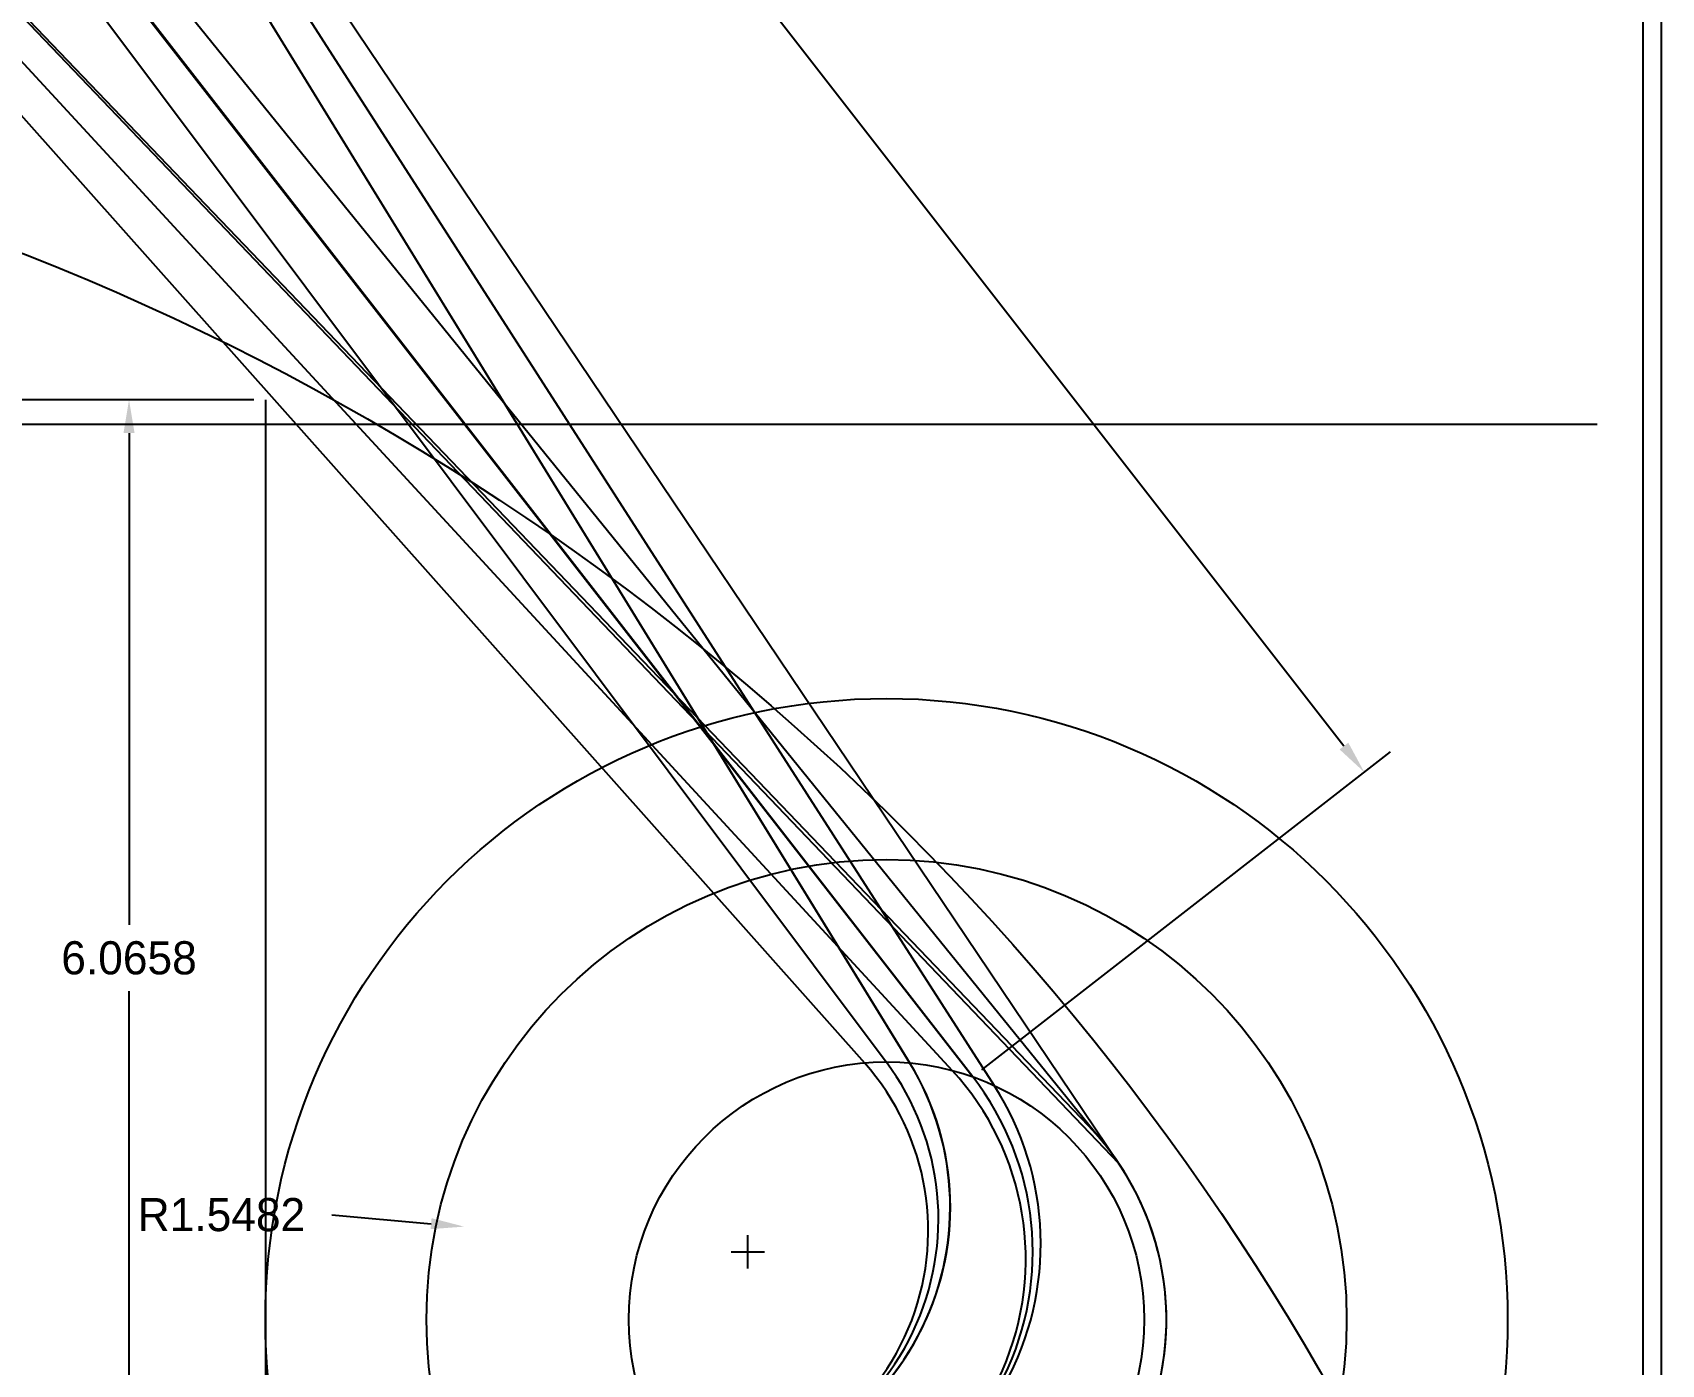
# Model space of a CAD drawing. Header units: inches. Extents: x -116 to 250, y -285 to 80.
# Drawn here: x 7.58 to 16.43, y -182.31 to -175.07 of the extents above; entities that cross this region are included whole.
import ezdxf

# ---------------------------------------------------------------- set-up
doc = ezdxf.new("R2010")
doc.units = ezdxf.units.IN
doc.header["$MEASUREMENT"] = 0
doc.layers.add('trajectories', color=3, linetype='Continuous')
doc.dimstyles.get("Standard").update_dxf_attribs({"dimtxt": 0.18, "dimasz": 0.18, "dimexe": 0.18, "dimexo": 0.0625, "dimgap": 0.09, "dimtad": 0, "dimtih": 1, "dimtoh": 1, "dimdec": 4, "dimzin": 0, "dimdsep": 46, "dimtxsty": 'Standard', "dimcen": 0.09, "dimadec": 0, "dimazin": 0, "dimtfac": 1, "dimtdec": 4, "dimtofl": 0, "dimtmove": 0, "dimatfit": 3, "dimfxl": 1, "dimtolj": 1, "dimtzin": 0, "dimarcsym": 0})

# ---------------------------------------------------------------- blocks, each defined once
blk = doc.blocks.new('*D59')
at = {"layer": 'Defpoints', "color": 0, "transparency": 16777216}
for p in [(9.923, -181.5588), (11.4651, -181.6961)]:
    blk.add_point(p, dxfattribs=at)
at = {"layer": 'trajectories', "color": 0, "lineweight": -2, "transparency": 16777216}
for p, q in [((9.2047, -181.4948), (9.7437, -181.5428)), ((11.4651, -181.7861), (11.4651, -181.6061)), ((11.3751, -181.6961), (11.5551, -181.6961))]:
    blk.add_line(p, q, dxfattribs=at)
at = {"layer": 'trajectories', "color": 0, "transparency": 16777216}
blk.add_solid([(9.7464, -181.5129), (9.741, -181.5727), (9.923, -181.5588)], dxfattribs=at)
at = {"layer": 'trajectories', "color": 0, "transparency": 16777216, "insert": (8.6047, -181.4948), "char_height": 0.18, "attachment_point": 5}
blk.add_mtext('\\A1;R1.5482', dxfattribs=at)
blk = doc.blocks.new('*D62')
at = {"layer": 'Defpoints', "color": 0, "transparency": 16777216}
for p in [(4.5571, -165.9028), (2.4291, -167.5581), (12.6866, -180.7448)]:
    blk.add_point(p, dxfattribs=at)
at = {"layer": 'trajectories', "color": 0, "lineweight": -2, "transparency": 16777216}
for p, q in [((2.4784, -167.5197), (4.6992, -165.7922)), ((4.6676, -166.0448), (10.1049, -173.0348)), ((14.7041, -178.9475), (10.3849, -173.3948)), ((12.736, -180.7065), (14.9567, -178.979))]:
    blk.add_line(p, q, dxfattribs=at)
at = {"layer": 'trajectories', "color": 0, "transparency": 16777216}
for points in [[(4.6913, -166.0264), (4.6439, -166.0633), (4.5571, -165.9028)], [(14.7278, -178.9291), (14.6804, -178.9659), (14.8146, -179.0896)]]:
    blk.add_solid(points, dxfattribs=at)
at = {"layer": 'trajectories', "color": 0, "transparency": 16777216, "insert": (10.2449, -173.2148), "char_height": 0.18, "attachment_point": 5}
blk.add_mtext('\\A1;16.7065', dxfattribs=at)
blk = doc.blocks.new('*D67')
at = {"layer": 'Defpoints', "color": 0, "transparency": 16777216}
for p in [(7.1221, -177.0665), (8.8435, -177.0665), (8.8435, -183.3562)]:
    blk.add_point(p, dxfattribs=at)
at = {"layer": 'trajectories', "color": 0, "lineweight": -2, "transparency": 16777216}
for p, q in [((8.781, -177.0665), (6.9421, -177.0665)), ((7.1221, -177.2465), (7.1221, -180.0313)), ((7.1221, -183.1762), (7.1221, -180.3913)), ((8.781, -183.3562), (6.9421, -183.3562))]:
    blk.add_line(p, q, dxfattribs=at)
at = {"layer": 'trajectories', "color": 0, "transparency": 16777216}
for points in [[(7.0921, -177.2465), (7.1521, -177.2465), (7.1221, -177.0665)], [(7.0921, -183.1762), (7.1521, -183.1762), (7.1221, -183.3562)]]:
    blk.add_solid(points, dxfattribs=at)
at = {"layer": 'trajectories', "color": 0, "transparency": 16777216, "insert": (7.1221, -180.2113), "char_height": 0.18, "attachment_point": 5}
blk.add_mtext('\\A1;6.2898', dxfattribs=at)
blk = doc.blocks.new('*D68')
at = {"layer": 'Defpoints', "color": 0, "transparency": 16777216}
for p in [(8.8435, -177.0665), (8.1024, -183.1323), (8.8435, -183.1323)]:
    blk.add_point(p, dxfattribs=at)
at = {"layer": 'trajectories', "color": 0, "lineweight": -2, "transparency": 16777216}
for p, q in [((8.781, -177.0665), (7.9224, -177.0665)), ((8.1024, -177.2465), (8.1024, -179.9194)), ((8.1024, -182.9523), (8.1024, -180.2794)), ((8.781, -183.1323), (7.9224, -183.1323))]:
    blk.add_line(p, q, dxfattribs=at)
at = {"layer": 'trajectories', "color": 0, "transparency": 16777216}
for points in [[(8.0724, -177.2465), (8.1324, -177.2465), (8.1024, -177.0665)], [(8.0724, -182.9523), (8.1324, -182.9523), (8.1024, -183.1323)]]:
    blk.add_solid(points, dxfattribs=at)
at = {"layer": 'trajectories', "color": 0, "transparency": 16777216, "insert": (8.1024, -180.0994), "char_height": 0.18, "attachment_point": 5}
blk.add_mtext('\\A1;6.0658', dxfattribs=at)

msp = doc.modelspace()

# ---------------------------------------------------------------- linework, layer by layer
for p, q in [((16.3291, -189.31425), (16.3291, -167.31425)), ((16.3291, -185.09566), (16.3291, -167.31425)), ((16.4291, -188.31425), (16.4291, -168.31425)), ((8.8435, -177.06646), (8.8435, -186.56646)), ((-11.2209, -177.19766), (16.0791, -177.19766))]:
    msp.add_line(p, q)
for centre, radius in [((2.4291, -189.31425), 14), ((12.2185, -182.06426), 3.375), ((12.2185, -182.06426), 2.5)]:
    msp.add_circle(centre, radius)
at = {"layer": 'trajectories'}
for p, q in [((0.42425, -167.55805), (13.31663, -181.01196)), ((0.42748, -167.55805), (12.09833, -180.66942)), ((0.4441, -167.55805), (12.57509, -180.71043)), ((2.403, -167.55805), (12.21664, -180.66426)), ((2.41812, -167.55805), (12.68664, -180.74485)), ((2.4291, -167.55805), (13.4005, -181.10713)), ((4.28827, -167.55805), (13.48025, -181.21502)), ((4.28913, -167.55805), (12.34497, -180.66998)), ((4.30325, -167.55805), (12.80417, -180.79265))]:
    msp.add_line(p, q, dxfattribs=at)
for points in [[(2.4291, -183.24426), (12.16542, -183.58426, 0.6124586), (13.48025, -181.21502), (0.42425, -167.55805)], [(2.4291, -183.24426), (11.46511, -183.24426, 0.6243101), (12.68664, -180.74485), (2.4291, -167.55805)], [(2.4291, -183.24426), (11.13423, -182.94989, 0.5694854), (12.34497, -180.66998), (4.29816, -167.57275)]]:
    msp.add_lwpolyline(points, format="xyb", dxfattribs=at)
msp.add_circle((12.2185, -182.06426), 1.4, dxfattribs=at)
for centre, radius, start, end in [((11.07696, -181.51763), 1.42377, 272, 36.825059), ((11.07461, -181.45048), 1.49096, 272, 31.56615), ((11.07461, -181.58066), 1.37053, 272.492983, 41.673296), ((11.46511, -181.73422), 1.51004, 270, 42.686639), ((11.46511, -181.69605), 1.5482, 270, 37.907802), ((11.46511, -181.65276), 1.5915, 270, 32.71367), ((12.2185, -182.06426), 1.52093, 268, 43.779011)]:
    msp.add_arc(centre, radius, start, end, dxfattribs=at)

# ---------------------------------------------------------------- dimensions: what is measured, and where the dimension line sits
for base, p1, p2, angle, picture, middle, dimtype in [((4.557102, -165.902755), (12.686642, -180.744847), (2.429101, -167.558052), 127.878082, '*D62', (10.244871, -173.214785), 161), ((7.12214, -177.06646), (8.8435, -183.35622), (8.8435, -177.06646), 90, '*D67', (7.12214, -180.21134), 160)]:
    dim = msp.add_linear_dim(base=base, p1=p1, p2=p2, angle=angle, dimstyle='Standard', dxfattribs=at)
    dim.commit()
    dim.dimension.update_dxf_attribs({"geometry": picture, "text_midpoint": middle, "dimtype": dimtype})
dim = msp.add_linear_dim(base=(8.10245, -183.13229), p1=(8.8435, -177.06646), p2=(8.8435, -183.13229), angle=90, dimstyle='Standard', dxfattribs=at)
dim.commit()
dim.dimension.update_dxf_attribs({"geometry": '*D68', "text_midpoint": (8.10245, -180.09938)})
dim = msp.add_radius_dim(center=(11.46511, -181.69605), mpoint=(9.923, -181.55878), dimstyle='Standard', dxfattribs=at)
dim.commit()
dim.dimension.update_dxf_attribs({"geometry": '*D59', "text_midpoint": (9.20473, -181.49485), "dimtype": 164})

doc.saveas('drawing.dxf')
